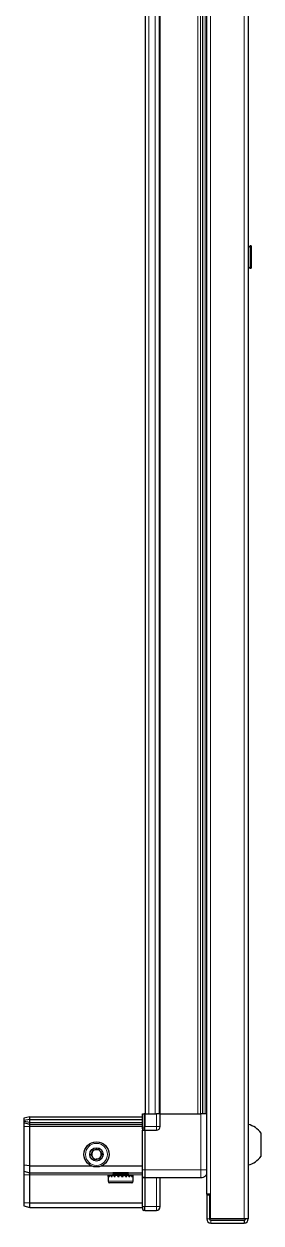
# Model space of a CAD drawing. Header units: millimetres. Extents: x 1219 to 5599, y -644 to 1917.
# Drawn here: x 3894 to 4016, y 677 to 1297 of the extents above; entities that cross this region are included whole.
import ezdxf

# ---------------------------------------------------------------- set-up
doc = ezdxf.new("R2010")
doc.units = ezdxf.units.MM

msp = doc.modelspace()

# ---------------------------------------------------------------- linework, layer by layer
at = {"color": 8, "linetype": 'Continuous', "lineweight": 18}
for p, q in [((4007.71, 1673.72), (4007.71, 678.92)), ((3990.31, 1660.82), (3990.31, 691.82)), ((3958.46, 1619.32), (3958.46, 733.32)), ((3961.66, 1619.32), (3961.66, 733.32)), ((3964.31, 1619.32), (3964.31, 733.32)), ((3983.71, 733.32), (3983.71, 1619.32)), ((3985.13, 1619.32), (3985.13, 733.32)), ((3987.58, 733.32), (3987.58, 1619.32)), ((3956.31, 733.32), (3955.98, 733.32)), ((3962.31, 733.32), (3962.31, 726.82)), ((3985.31, 733.32), (3985.31, 704.32)), ((3896.81, 726.82), (3893.81, 726.82)), ((3896.81, 726.82), (3955.11, 726.82)), ((3956.31, 726.82), (3955.98, 726.82)), ((3956.31, 726.82), (3962.31, 726.82)), ((3964.31, 726.82), (3962.31, 726.82)), ((3962.31, 726.82), (3962.31, 724.82)), ((3956.31, 724.62), (3955.11, 724.62)), ((3893.81, 701.82), (3896.81, 701.82)), ((3896.81, 701.82), (3939.81, 701.82)), ((3947.81, 701.82), (3955.11, 701.82)), ((3956.31, 704.32), (3955.11, 704.32)), ((3956.31, 704.32), (3985.31, 704.32)), ((3950.31, 698.42), (3937.31, 698.42)), ((3956.31, 700.12), (3955.11, 700.12)), ((3962.31, 700.32), (3962.31, 685.32)), ((3956.31, 685.32), (3955.11, 685.32)), ((3956.31, 685.32), (3962.31, 685.32)), ((3962.31, 685.32), (3964.31, 685.32)), ((3962.31, 685.32), (3962.31, 683.32)), ((3989.81, 678.92), (3988.31, 678.92)), ((3990.41, 678.32), (3990.41, 676.82))]:
    msp.add_line(p, q, dxfattribs=at)
at = {"color": 7, "linetype": 'Continuous', "lineweight": 25}
for p, q in [((4009.81, 1673.72), (4009.81, 678.92)), ((3988.21, 1660.82), (3988.21, 691.82)), ((3956.46, 1619.32), (3956.46, 733.32)), ((3963.66, 1619.32), (3963.66, 733.32)), ((3986.33, 733.32), (3986.33, 1619.32)), ((3986.37, 733.32), (3986.37, 1619.32)), ((3988.16, 1619.32), (3988.16, 733.32)), ((4010.8, 1182.11), (4009.81, 1181.12)), ((4011.31, 1182.11), (4010.8, 1182.11)), ((4010.8, 1182.11), (4010.8, 1170.54)), ((4011.31, 1182.11), (4011.31, 1170.54)), ((4009.81, 1171.52), (4010.8, 1170.54)), ((4010.8, 1170.54), (4011.31, 1170.54)), ((3896.81, 731.82), (3893.81, 731.02)), ((3896.81, 730.32), (3896.81, 731.82)), ((3896.81, 731.82), (3955.11, 731.82)), ((3955.11, 725.5), (3955.11, 733.32)), ((3955.11, 733.32), (3955.98, 733.32)), ((3955.98, 733.32), (3955.98, 733.32)), ((3955.98, 733.32), (3955.98, 726.82)), ((3956.31, 733.32), (3955.98, 733.32)), ((3956.31, 733.32), (3956.31, 726.82)), ((3956.31, 733.32), (3956.31, 733.32)), ((3956.31, 733.32), (3956.31, 726.82)), ((3956.31, 733.32), (3962.31, 733.32)), ((3964.31, 733.32), (3962.31, 733.32)), ((3964.31, 726.82), (3964.31, 733.32)), ((3964.31, 733.32), (3985.31, 733.32)), ((3893.81, 731.02), (3893.81, 729.87)), ((3896.81, 730.32), (3893.81, 729.87)), ((3893.81, 729.87), (3893.81, 729.37)), ((3896.81, 728.82), (3893.81, 729.37)), ((3893.81, 729.37), (3893.81, 728.63)), ((3896.81, 727.82), (3893.81, 728.63)), ((3893.81, 728.63), (3893.81, 726.82)), ((3893.81, 726.82), (3893.81, 706.66)), ((3896.81, 730.32), (3955.11, 730.32)), ((3896.81, 728.82), (3896.81, 730.32)), ((3896.81, 728.82), (3955.11, 728.82)), ((3896.81, 727.82), (3896.81, 728.82)), ((3896.81, 727.82), (3955.11, 727.82)), ((3896.81, 726.82), (3896.81, 727.82)), ((3896.81, 706.32), (3896.81, 726.82)), ((3955.11, 725.5), (3955.11, 724.82)), ((3956.31, 724.82), (3956.31, 726.82)), ((3956.31, 724.82), (3955.11, 724.82)), ((3955.11, 724.62), (3955.11, 724.82)), ((3955.11, 704.32), (3955.11, 724.62)), ((3956.31, 724.82), (3956.31, 724.62)), ((3956.31, 724.82), (3962.31, 724.82)), ((3956.31, 724.62), (3956.31, 704.32)), ((4016.41, 711.32), (4016.41, 723.32)), ((3896.81, 706.32), (3893.81, 706.66)), ((3893.81, 706.66), (3893.81, 703.63)), ((3893.81, 703.63), (3896.81, 702.82)), ((3893.81, 703.63), (3893.81, 701.82)), ((3893.81, 701.82), (3893.81, 687.48)), ((3896.81, 706.32), (3928.81, 706.32)), ((3896.81, 702.82), (3896.81, 706.32)), ((3896.81, 702.82), (3955.11, 702.82)), ((3896.81, 701.82), (3896.81, 702.82)), ((3896.81, 687.32), (3896.81, 701.82)), ((3933.81, 706.32), (3955.11, 706.32)), ((3937.31, 701.32), (3937.31, 698.42)), ((3937.33, 701.32), (3937.31, 701.32)), ((3937.33, 700.82), (3937.33, 701.32)), ((3937.43, 701.32), (3937.33, 701.32)), ((3937.33, 700.82), (3937.43, 700.82)), ((3937.43, 700.82), (3937.43, 701.32)), ((3937.8, 701.32), (3937.43, 701.32)), ((3937.8, 700.82), (3937.8, 701.32)), ((3938.12, 701.32), (3937.8, 701.32)), ((3937.8, 700.82), (3938.12, 700.82)), ((3938.12, 700.82), (3938.12, 701.32)), ((3938.86, 701.32), (3938.12, 701.32)), ((3938.86, 700.82), (3938.86, 701.32)), ((3939.37, 701.32), (3938.86, 701.32)), ((3938.86, 700.82), (3939.37, 700.82)), ((3939.37, 700.82), (3939.37, 701.32)), ((3940.4, 701.32), (3939.37, 701.32)), ((3939.41, 701.42), (3939.41, 701.32)), ((3948.21, 701.42), (3939.41, 701.42)), ((3939.81, 702.82), (3939.81, 702.79)), ((3939.81, 702.79), (3940.5, 702.31)), ((3947.81, 702.79), (3939.81, 702.79)), ((3940.5, 702.31), (3939.81, 701.82)), ((3947.81, 701.82), (3939.81, 701.82)), ((3940.4, 700.82), (3940.4, 701.32)), ((3941.05, 701.32), (3940.4, 701.32)), ((3940.4, 700.82), (3941.05, 700.82)), ((3947.12, 702.31), (3940.5, 702.31)), ((3941.05, 700.82), (3941.05, 701.32)), ((3942.28, 701.32), (3941.05, 701.32)), ((3942.28, 700.82), (3942.28, 701.32)), ((3942.77, 701.32), (3942.28, 701.32)), ((3942.28, 700.82), (3943, 700.82)), ((3942.77, 700.82), (3942.77, 701.32)), ((3943, 700.82), (3943, 701.32)), ((3944.3, 701.32), (3943, 701.32)), ((3944.3, 700.82), (3944.3, 701.32)), ((3944.3, 700.82), (3945.04, 700.82)), ((3944.64, 700.82), (3944.64, 701.32)), ((3945.04, 701.32), (3944.64, 701.32)), ((3945.04, 700.82), (3945.04, 701.32)), ((3946.28, 701.32), (3945.04, 701.32)), ((3946.28, 700.82), (3946.28, 701.32)), ((3946.95, 701.32), (3946.28, 701.32)), ((3946.28, 700.82), (3946.95, 700.82)), ((3946.95, 700.82), (3946.95, 701.32)), ((3948.02, 701.32), (3946.95, 701.32)), ((3947.12, 702.31), (3947.81, 702.79)), ((3947.81, 701.82), (3947.12, 702.31)), ((3947.81, 702.79), (3947.81, 702.82)), ((3948.02, 700.82), (3948.02, 701.32)), ((3948.55, 701.32), (3948.02, 701.32)), ((3948.02, 700.82), (3948.55, 700.82)), ((3948.21, 701.32), (3948.21, 701.42)), ((3948.55, 700.82), (3948.55, 701.32)), ((3949.34, 701.32), (3948.55, 701.32)), ((3949.34, 700.82), (3949.34, 701.32)), ((3949.7, 701.32), (3949.34, 701.32)), ((3949.34, 700.82), (3949.7, 700.82)), ((3949.7, 700.82), (3949.7, 701.32)), ((3950.13, 701.32), (3949.7, 701.32)), ((3950.13, 700.82), (3950.13, 701.32)), ((3950.26, 701.32), (3950.13, 701.32)), ((3950.13, 700.82), (3950.26, 700.82)), ((3950.26, 700.82), (3950.26, 701.32)), ((3950.31, 701.32), (3950.26, 701.32)), ((3950.31, 698.42), (3950.31, 701.32)), ((3955.11, 700.32), (3955.11, 704.32)), ((3956.31, 704.32), (3956.31, 700.32)), ((3949.51, 697.62), (3938.11, 697.62)), ((3956.31, 700.32), (3955.11, 700.32)), ((3955.11, 700.12), (3955.11, 700.32)), ((3955.11, 685.32), (3955.11, 700.12)), ((3956.31, 700.32), (3956.31, 700.12)), ((3956.31, 700.32), (3985.31, 700.32)), ((3956.31, 700.12), (3956.31, 685.32)), ((3956.31, 700.12), (3956.31, 685.32)), ((3964.31, 685.32), (3964.31, 700.32)), ((3990.31, 691.82), (3988.21, 691.82)), ((3988.31, 691.32), (3989.81, 691.32)), ((3988.31, 691.32), (3988.31, 678.92)), ((3989.81, 691.32), (3989.81, 678.92)), ((3990.31, 678.92), (3990.31, 691.82)), ((3893.81, 687.48), (3896.81, 687.32)), ((3893.81, 687.48), (3893.81, 685.63)), ((3893.81, 685.63), (3896.81, 684.82)), ((3896.81, 687.32), (3955.11, 687.32)), ((3896.81, 684.82), (3896.81, 687.32)), ((3896.81, 684.82), (3955.11, 684.82)), ((3955.11, 685.32), (3955.11, 683.82)), ((3955.11, 683.82), (3955.98, 683.32)), ((3956.31, 683.32), (3955.98, 683.32)), ((3956.31, 683.32), (3956.31, 685.32)), ((3956.31, 683.32), (3962.31, 683.32)), ((4007.71, 678.92), (3990.31, 678.92)), ((3990.41, 678.32), (4007.71, 678.32)), ((3990.41, 676.82), (4007.71, 676.82)), ((4009.81, 678.92), (4007.71, 678.92)), ((4007.71, 678.32), (4007.71, 676.82))]:
    msp.add_line(p, q, dxfattribs=at)
for radius in [6.5, 3.46]:
    msp.add_circle((3931.31, 712.32), radius, dxfattribs=at)
at = {"color": 8, "linetype": 'Continuous', "lineweight": 18}
msp.add_circle((3931.31, 712.32), 5.7, dxfattribs=at)
at = {"color": 7, "linetype": 'Continuous', "lineweight": 25}
for centre, radius, start, end in [((3962.31, 726.82), 2, 270, 0), ((4006.79, 716.3), 11.91, 36.1266, 75.29965), ((3931.31, 712.32), 2.5, 155.91157, 215.91157), ((3931.31, 712.32), 2.5, 95.91157, 155.91157), ((3931.31, 712.32), 2.5, 35.91157, 95.91157), ((3931.31, 712.32), 2.5, 335.91157, 35.91157), ((3931.31, 712.32), 2.5, 215.91157, 275.91157), ((3931.31, 712.32), 2.5, 275.91157, 335.91157), ((4006.79, 718.35), 11.91, 284.70035, 323.8734), ((3939.41, 701.82), 0.4, 270, 360), ((3948.21, 701.82), 0.4, 180, 270), ((3938.11, 698.42), 0.8, 180, 270), ((3949.51, 698.42), 0.8, 270, 0), ((3962.31, 685.32), 2, 270, 0), ((3990.41, 678.92), 2.1, 180, 270), ((3990.41, 678.92), 0.6, 180, 270), ((4007.71, 678.92), 2.1, 270, 0), ((4007.71, 678.92), 0.6, 270, 0)]:
    msp.add_arc(centre, radius, start, end, dxfattribs=at)
msp.add_ellipse((3952.51, 726.82), major_axis=(3.46, 0), ratio=0.57735, start_param=5.560451, end_param=6.283185, dxfattribs=at)
for points, knots in [([(3988.16, 733.32), (3988.12, 733.32), (3987.9, 733.32), (3987.18, 733.32), (3986.22, 733.32), (3985.57, 733.32), (3985.31, 733.32)], [0, 0, 0, 0, 0.071707, 0.420979, 0.770251, 1, 1, 1, 1]), ([(3928.44, 712.03), (3928.65, 712.5), (3929.04, 713.38), (3929.44, 714.25), (3929.62, 714.66)], [0, 0, 0, 0, 0.534686, 1, 1, 1, 1]), ([(3929.62, 714.66), (3929.96, 714.7), (3930.78, 714.78), (3931.77, 714.88), (3932.36, 714.95), (3932.49, 714.96)], [0, 0, 0, 0, 0.362901, 0.866875, 1, 1, 1, 1]), ([(3932.49, 714.96), (3932.79, 714.54), (3933.36, 713.76), (3933.92, 712.98), (3934.18, 712.62)], [0, 0, 0, 0, 0.534686, 1, 1, 1, 1]), ([(3930.13, 709.69), (3929.83, 710.11), (3929.26, 710.89), (3928.7, 711.66), (3928.44, 712.03)], [0, 0, 0, 0, 0.534686, 1, 1, 1, 1]), ([(3933, 709.99), (3932.88, 709.97), (3932.28, 709.91), (3931.29, 709.81), (3930.48, 709.72), (3930.13, 709.69)], [0, 0, 0, 0, 0.1331247, 0.6370994, 1, 1, 1, 1]), ([(3934.18, 712.62), (3933.97, 712.15), (3933.58, 711.27), (3933.19, 710.39), (3933, 709.99)], [0, 0, 0, 0, 0.534686, 1, 1, 1, 1]), ([(3985.31, 700.32), (3985.75, 700.37), (3986.43, 700.44), (3987.24, 700.88), (3987.8, 701.32), (3988.08, 701.69), (3988.21, 701.87)], [0, 0, 0, 0, 0.3842982, 0.5911726, 0.8024372, 1, 1, 1, 1])]:
    msp.add_open_spline(points, degree=3, knots=knots, dxfattribs=at)
at = {"color": 8, "linetype": 'Continuous', "lineweight": 18}
msp.add_open_spline([(3985.31, 704.32), (3985.75, 704.32), (3986.43, 704.32), (3987.24, 704.32), (3987.8, 704.32), (3988.08, 704.32), (3988.21, 704.32)], degree=3, knots=[0, 0, 0, 0, 0.384298, 0.591173, 0.802437, 1, 1, 1, 1], dxfattribs=at)
msp.add_open_spline([(3985.31, 704.32), (3985.31, 703.8), (3985.31, 702.75), (3985.31, 701.43), (3985.31, 700.5), (3985.31, 700.38), (3985.31, 700.32)], degree=3, dxfattribs=at)

doc.saveas('drawing.dxf')
